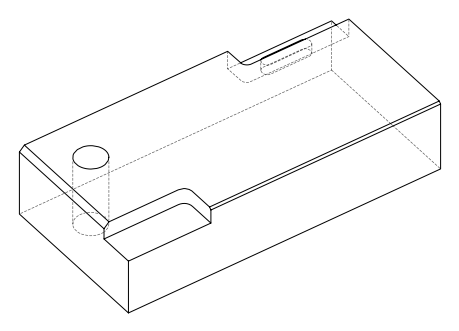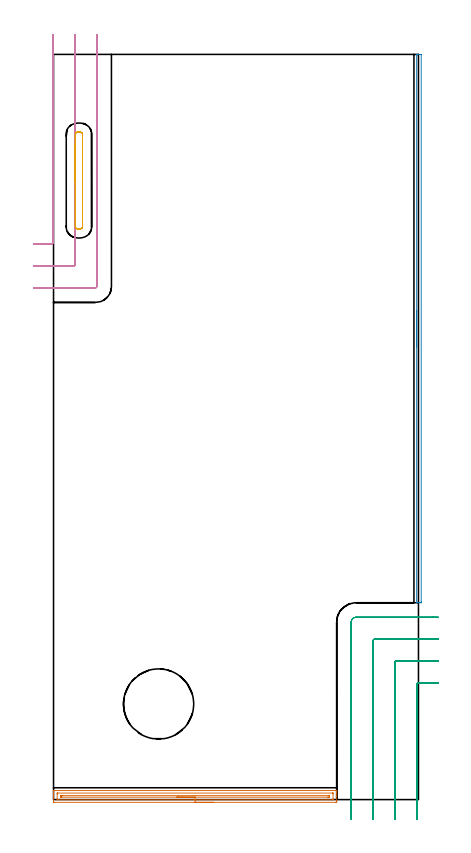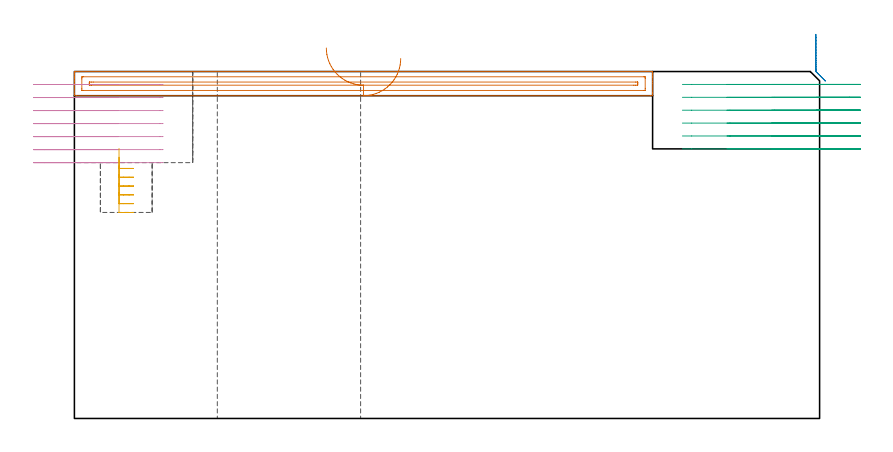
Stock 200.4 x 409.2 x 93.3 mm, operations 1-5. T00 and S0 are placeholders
(PLAN: 6 operations, 3 tool changes, 27 min)
(1 AREA_MILL | FG_CHAMFER_SURFACE | UGT0205_001 | 3.9 min | 3374 mm3)
(2 AREA_MILL_1 | FG_CHAMFER_SURFACE_1 | UGT0205_001 | 2.56 min | 950 mm3)
(3 MILL_CORNER_NOTCH_RECTANGULAR | CORNER_NOTCH_RECTANGULAR | NXT0201_012 | Follow Part, ap 4, ae 75% | 6.5 min | 100386 mm3)
(4 MILL_CORNER_NOTCH_RECTANGULAR_1 | CORNER_NOTCH_RECTANGULAR_1 | NXT0201_012 | Follow Part, ap 4, ae 75% | 6.9 min | 105723 mm3)
(5 MILL_RECTANGULAR_POCKET | POCKET_RECTANGULAR_STRAIGHT | NXT0201_013 | Follow Part, ap 2.5, ae 75% | 1.87 min | 11310 mm3)
(6 MILL_THROUGH_HOLE_FROM_SOLID_MATERIAL | STEP1HOLE | UGT0201_018 | Circular | 5.28 min | 108623 mm3)
(TOOL UGT0205_001 | Chamfer Mill 20 x 3 x 45 deg. | D20 FL50 Z2)
(TOOL NXT0201_012 | ENDMILL 16mm [2P460-1600-NA 1630] | D16 FL38 Z6)
(TOOL NXT0201_013 | ENDMILL 10mm | D10 FL30 Z4)
(TOOL UGT0201_018 | End mill 30 mm | D30 FL50 Z4)
(OP 1 AREA_MILL)
G17 G21 G94 G90
T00 M6
G54
G17 G0 G90 X87.75 Y-1.5 S1061 M3
G43 Z103.3 H0
Z96.8
G94 G1 X87.712 Z95.928 F250.
X87.598 Z95.064
X87.409 Z94.212
X87.147 Z93.38
X86.813 Z92.574
X86.41 Z91.8
X85.942 Z91.064
X85.411 Z90.372
X84.821 Z89.729
X84.178 Z89.14
X83.486 Z88.609
X82.75 Z88.14
X81.976 Z87.737
X81.17 Z87.403
X80.338 Z87.141
X79.487 Z86.952
X78.622 Z86.838
X77.75 Z86.8
X0.598
X0.026 Y-1.493 Z86.804
X0.007 Y-1.491 Z86.805
X0. Y-0.922 Z87.375
Y1.75 Z90.044
Y2.337 Z90.634
Y2.641 Z90.937
Y3.227 Z91.523
Y3.531 Z91.826
Y4.139 Z92.438
Y4.606 Z92.905
X0.007 Y4.957 Z93.248
X0.01 Y4.997 Z93.288
X0.152 Y5. Z93.3
X155.348
X155.49 Y4.997 Z93.288
X155.493 Y4.957 Z93.248
X155.5 Y4.606 Z92.905
Y4.138 Z92.437
Y3.531 Z91.826
Y2.337 Z90.634
Y1.753 Z90.047
Y-0.628 Z87.668
X155.498 Y-0.922 Z87.375
X155.493 Y-1.491 Z86.805
X155.474 Y-1.493 Z86.804
X154.902 Y-1.5 Z86.8
X77.75
Y-0.086 Z88.214
X2.327 Y-0.085 Z88.215
X2.218 Y-0.084 Z88.216
X2.01 Y-0.078 Z88.222
X2.007 Y-0.031 Z88.269
X2.001 Y0.35 Z88.65
Y3.021 Z91.321
X2.007 Y3.531 Z91.831
X2.01 Y3.572 Z91.872
X2.163 Y3.581 Z91.881
X2.273 Y3.585 Z91.885
X2.327 Y3.586 Z91.886
X153.173 Y3.585 Z91.885
X153.282 Y3.584 Z91.884
X153.49 Y3.578 Z91.878
X153.493 Y3.531 Z91.831
X153.499 Y3.15 Z91.45
X153.5 Y0.479 Z88.779
X153.493 Y-0.031 Z88.269
X153.49 Y-0.072 Z88.228
X153.337 Y-0.081 Z88.219
X153.228 Y-0.085 Z88.215
X153.173 Y-0.086 Z88.214
X77.75
Y1.328 Z89.628
X4.588 Y1.329 Z89.629
X4.166 Y1.331 Z89.631
X4.026 Y1.333 Z89.633
X4.011 Y1.335 Z89.635
X4.006 Y1.386 Z89.686
X4.002 Y1.474 Z89.774
X4. Y1.584 Z89.884
Y1.75 Z90.05
X4.002 Y1.914 Z90.214
X4.01 Y2.081 Z90.381
X4.017 Y2.165 Z90.465
X4.061 Y2.167 Z90.467
X4.166 Y2.169 Z90.469
X4.636 Y2.171 Z90.471
X5.058
X150.912
X151.334 Y2.169 Z90.469
X151.474 Y2.167 Z90.467
X151.489 Y2.165 Z90.465
X151.494 Y2.114 Z90.414
X151.498 Y2.026 Z90.326
X151.5 Y1.915 Z90.215
Y1.75 Z90.05
X151.499 Y1.586 Z89.886
X151.49 Y1.419 Z89.719
X151.483 Y1.335 Z89.635
X151.439 Y1.333 Z89.633
X151.334 Y1.331 Z89.631
X150.864 Y1.329 Z89.629
X150.442
X77.75 Y1.328 Z89.628
X76.879 Z89.667
X76.014 Z89.78
X75.162 Z89.969
X74.33 Z90.232
X73.524 Z90.565
X72.75 Z90.968
X72.014 Z91.437
X71.322 Z91.968
X70.679 Z92.557
X70.09 Z93.201
X69.559 Z93.893
X69.09 Z94.628
X68.687 Z95.402
X68.353 Z96.208
X68.091 Z97.04
X67.902 Z97.892
X67.788 Z98.757
X67.75 Z99.628
G0 Z103.3
M5
M2
(OP 2 AREA_MILL_1)
G17 G21 G94 G90
T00 M6
G54
G17 G0 G90 X199.4 Y248.65 S1061 M3
G43 Z103.3 H0
G94 G1 Y248.688 Z102.428 F250.
Y248.802 Z101.563
Y248.991 Z100.712
Y249.253 Z99.88
Y249.587 Z99.074
Y249.99 Z98.3
Y250.458 Z97.564
Y250.99 Z96.872
Y251.579 Z96.229
Y252.222 Z95.639
Y252.914 Z95.108
Y253.65 Z94.64
Y254.424 Z94.237
Y255.23 Z93.903
Y256.062 Z93.641
Y256.914 Z93.452
Y257.778 Z93.338
Y258.65 Z93.3
Y409.04
X199.402 Y409.19 Z93.288
X199.533 Y409.198 Z93.159
X199.668 Y409.2 Z93.031
X200.021 Z92.678
X200.65 Z92.045
X201.84 Z90.857
X201.891 Y409.197 Z90.805
X201.9 Y409.04 Z90.8
Y108.516
X201.897 Y108.26 Z90.803
X201.891 Y108.103 Z90.805
X201.84 Y108.1 Z90.857
X200.65 Z92.045
X200.021 Z92.678
X199.668 Z93.031
X199.533 Y108.102 Z93.159
X199.402 Y108.11 Z93.288
X199.4 Y108.26 Z93.3
Y258.65
Y259.522 Z93.338
Y260.386 Z93.452
Y261.238 Z93.641
Y262.07 Z93.903
Y262.876 Z94.237
Y263.65 Z94.64
Y264.386 Z95.108
Y265.078 Z95.639
Y265.721 Z96.229
Y266.31 Z96.872
Y266.842 Z97.564
Y267.31 Z98.3
Y267.713 Z99.074
Y268.047 Z99.88
Y268.309 Z100.712
Y268.498 Z101.563
Y268.612 Z102.428
Y268.65 Z103.3
M5
M2
(OP 3 MILL_CORNER_NOTCH_RECTANGULAR)
G17 G21 G94 G90
T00 M6
G54
G17 G0 G90 X211.4 Y64.1 S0 M3
G43 Z103.3 H1
Z89.833
G94 G1 X208.4 F250.
X200.295 F500.
G3 X199.5 Y63.305 R0.8
G1 Y-8.
Y-11. F250.
G0 Z103.3
X211.4 Y76.1
Z89.833
G1 X208.4
X188.296 F500.
G3 X187.5 Y75.305 R0.8
G1 Y-8.
Y-11. F250.
G0 Z103.3
X211.4 Y88.1
Z89.833
G1 X208.4
X176.296 F500.
G3 X175.5 Y87.304 R0.8
G1 Y-8.
Y-11. F250.
G0 Z103.3
X211.4 Y100.1
Z89.833
G1 X208.4
X166. F500.
G3 X163.5 Y97.6 R2.5
G1 Y-8.
Y-11. F250.
G0 Z103.3
X211.4 Y64.1
Z86.367
G1 X208.4
X200.295 F500.
G3 X199.5 Y63.305 R0.8
G1 Y-8.
Y-11. F250.
G0 Z103.3
X211.4 Y76.1
Z86.367
G1 X208.4
X188.296 F500.
G3 X187.5 Y75.305 R0.8
G1 Y-8.
Y-11. F250.
G0 Z103.3
X211.4 Y88.1
Z86.367
G1 X208.4
X176.296 F500.
G3 X175.5 Y87.304 R0.8
G1 Y-8.
Y-11. F250.
G0 Z103.3
X211.4 Y100.1
Z86.367
G1 X208.4
X166. F500.
G3 X163.5 Y97.6 R2.5
G1 Y-8.
Y-11. F250.
G0 Z103.3
X211.4 Y64.1
Z82.9
G1 X208.4
X200.295 F500.
G3 X199.5 Y63.305 R0.8
G1 Y-8.
Y-11. F250.
G0 Z103.3
X211.4 Y76.1
Z82.9
G1 X208.4
X188.296 F500.
G3 X187.5 Y75.305 R0.8
G1 Y-8.
Y-11. F250.
G0 Z103.3
X211.4 Y88.1
Z82.9
G1 X208.4
X176.296 F500.
G3 X175.5 Y87.304 R0.8
G1 Y-8.
Y-11. F250.
G0 Z103.3
X211.4 Y100.1
Z82.9
G1 X208.4
X166. F500.
G3 X163.5 Y97.6 R2.5
G1 Y-8.
Y-11. F250.
G0 Z103.3
X211.4 Y64.1
Z79.433
G1 X208.4
X200.295 F500.
G3 X199.5 Y63.305 R0.8
G1 Y-8.
Y-11. F250.
G0 Z103.3
X211.4 Y76.1
Z79.433
G1 X208.4
X188.296 F500.
G3 X187.5 Y75.305 R0.8
G1 Y-8.
Y-11. F250.
G0 Z103.3
X211.4 Y88.1
Z79.433
G1 X208.4
X176.296 F500.
G3 X175.5 Y87.304 R0.8
G1 Y-8.
Y-11. F250.
G0 Z103.3
X211.4 Y100.1
Z79.433
G1 X208.4
X166. F500.
G3 X163.5 Y97.6 R2.5
G1 Y-8.
Y-11. F250.
G0 Z103.3
X211.4 Y64.1
Z75.967
G1 X208.4
X200.295 F500.
G3 X199.5 Y63.305 R0.8
G1 Y-8.
Y-11. F250.
G0 Z103.3
X211.4 Y76.1
Z75.967
G1 X208.4
X188.296 F500.
G3 X187.5 Y75.305 R0.8
G1 Y-8.
Y-11. F250.
G0 Z103.3
X211.4 Y88.1
Z75.967
G1 X208.4
X176.296 F500.
G3 X175.5 Y87.304 R0.8
G1 Y-8.
Y-11. F250.
G0 Z103.3
X211.4 Y100.1
Z75.967
G1 X208.4
X166. F500.
G3 X163.5 Y97.6 R2.5
G1 Y-8.
Y-11. F250.
G0 Z103.3
X211.4 Y64.1
Z72.5
G1 X208.4
X200.295 F500.
G3 X199.5 Y63.305 R0.8
G1 Y-8.
Y-11. F250.
G0 Z103.3
X211.4 Y76.1
Z72.5
G1 X208.4
X188.296 F500.
G3 X187.5 Y75.305 R0.8
G1 Y-8.
Y-11. F250.
G0 Z103.3
X211.4 Y88.1
Z72.5
G1 X208.4
X176.296 F500.
G3 X175.5 Y87.304 R0.8
G1 Y-8.
Y-11. F250.
G0 Z103.3
X211.4 Y100.1
Z72.5
G1 X208.4
X166. F500.
G3 X163.5 Y97.6 R2.5
G1 Y-8.
Y-11. F250.
G0 Z103.3
M5
M2
(OP 4 MILL_CORNER_NOTCH_RECTANGULAR_1)
G17 G21 G94 G90
T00 M6
G54
G17 G0 G90 X-11. Y305. S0 M3
G43 Z103.3 H1
Z89.8
G94 G1 X-8. F250.
X-0.995 F500.
G3 X-0.2 Y305.795 R0.8
G1 Y417.198
Y420.198 F250.
G0 Z103.3
X-11. Y293.
Z89.8
G1 X-8.
X11.004 F500.
G3 X11.8 Y293.796 R0.8
G1 Y417.2
Y420.2 F250.
G0 Z103.3
X-11. Y281.
Z89.8
G1 X-8.
X23.004 F500.
G3 X23.8 Y281.796 R0.8
G1 Y417.2
Y420.2 F250.
G0 Z103.3
X-11. Y305.
Z86.3
G1 X-8.
X-0.995 F500.
G3 X-0.2 Y305.795 R0.8
G1 Y417.198
Y420.198 F250.
G0 Z103.3
X-11. Y293.
Z86.3
G1 X-8.
X11.004 F500.
G3 X11.8 Y293.796 R0.8
G1 Y417.2
Y420.2 F250.
G0 Z103.3
X-11. Y281.
Z86.3
G1 X-8.
X23.004 F500.
G3 X23.8 Y281.796 R0.8
G1 Y417.2
Y420.2 F250.
G0 Z103.3
X-11. Y305.
Z82.8
G1 X-8.
X-0.995 F500.
G3 X-0.2 Y305.795 R0.8
G1 Y417.198
Y420.198 F250.
G0 Z103.3
X-11. Y293.
Z82.8
G1 X-8.
X11.004 F500.
G3 X11.8 Y293.796 R0.8
G1 Y417.2
Y420.2 F250.
G0 Z103.3
X-11. Y281.
Z82.8
G1 X-8.
X23.004 F500.
G3 X23.8 Y281.796 R0.8
G1 Y417.2
Y420.2 F250.
G0 Z103.3
X-11. Y305.
Z79.3
G1 X-8.
X-0.995 F500.
G3 X-0.2 Y305.795 R0.8
G1 Y417.198
Y420.198 F250.
G0 Z103.3
X-11. Y293.
Z79.3
G1 X-8.
X11.004 F500.
G3 X11.8 Y293.796 R0.8
G1 Y417.2
Y420.2 F250.
G0 Z103.3
X-11. Y281.
Z79.3
G1 X-8.
X23.004 F500.
G3 X23.8 Y281.796 R0.8
G1 Y417.2
Y420.2 F250.
G0 Z103.3
X-11. Y305.
Z75.8
G1 X-8.
X-0.995 F500.
G3 X-0.2 Y305.795 R0.8
G1 Y417.198
Y420.198 F250.
G0 Z103.3
X-11. Y293.
Z75.8
G1 X-8.
X11.004 F500.
G3 X11.8 Y293.796 R0.8
G1 Y417.2
Y420.2 F250.
G0 Z103.3
X-11. Y281.
Z75.8
G1 X-8.
X23.004 F500.
G3 X23.8 Y281.796 R0.8
G1 Y417.2
Y420.2 F250.
G0 Z103.3
X-11. Y305.
Z72.3
G1 X-8.
X-0.995 F500.
G3 X-0.2 Y305.795 R0.8
G1 Y417.198
Y420.198 F250.
G0 Z103.3
X-11. Y293.
Z72.3
G1 X-8.
X11.004 F500.
G3 X11.8 Y293.796 R0.8
G1 Y417.2
Y420.2 F250.
G0 Z103.3
X-11. Y281.
Z72.3
G1 X-8.
X23.004 F500.
G3 X23.8 Y281.796 R0.8
G1 Y417.2
Y420.2 F250.
G0 Z103.3
X-11. Y305.
Z68.8
G1 X-8.
X-0.995 F500.
G3 X-0.2 Y305.795 R0.8
G1 Y417.198
Y420.198 F250.
G0 Z103.3
X-11. Y293.
Z68.8
G1 X-8.
X11.004 F500.
G3 X11.8 Y293.796 R0.8
G1 Y417.2
Y420.2 F250.
G0 Z103.3
X-11. Y281.
Z68.8
G1 X-8.
X23.004 F500.
G3 X23.8 Y281.796 R0.8
G1 Y417.2
Y420.2 F250.
G0 Z103.3
M5
M2
(OP 5 MILL_RECTANGULAR_POCKET)
G17 G21 G94 G90
T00 M6
G54
G17 G0 G90 X12. Y359.986 S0 M3
G43 Z103.3 H0
Z72.612
G94 G1 Y339.95 Z67.244 F250.
Y314.6 F500.
G3 X13.2 Y313.4 R1.2
G1 X14.7
G3 X15.9 Y314.6 R1.2
G1 Y365.3
G3 X14.7 Y366.5 R1.2
G1 X13.2
G3 X12. Y365.3 R1.2
G1 Y339.95
Y338.95
G0 Y359.986 Z70.244
G1 Y339.95 Z64.875 F250.
Y314.6 F500.
G3 X13.2 Y313.4 R1.2
G1 X14.7
G3 X15.9 Y314.6 R1.2
G1 Y365.3
G3 X14.7 Y366.5 R1.2
G1 X13.2
G3 X12. Y365.3 R1.2
G1 Y339.95
Y338.95
G0 Y359.986 Z67.875
G1 Y339.95 Z62.506 F250.
Y314.6 F500.
G3 X13.2 Y313.4 R1.2
G1 X14.7
G3 X15.9 Y314.6 R1.2
G1 Y365.3
G3 X14.7 Y366.5 R1.2
G1 X13.2
G3 X12. Y365.3 R1.2
G1 Y339.95
Y338.95
G0 Y359.986 Z65.506
G1 Y339.95 Z60.137 F250.
Y314.6 F500.
G3 X13.2 Y313.4 R1.2
G1 X14.7
G3 X15.9 Y314.6 R1.2
G1 Y365.3
G3 X14.7 Y366.5 R1.2
G1 X13.2
G3 X12. Y365.3 R1.2
G1 Y339.95
Y338.95
G0 Y359.986 Z63.137
G1 Y339.95 Z57.769 F250.
Y314.6 F500.
G3 X13.2 Y313.4 R1.2
G1 X14.7
G3 X15.9 Y314.6 R1.2
G1 Y365.3
G3 X14.7 Y366.5 R1.2
G1 X13.2
G3 X12. Y365.3 R1.2
G1 Y339.95
Y338.95
G0 Y359.986 Z60.769
G1 Y339.95 Z55.4 F250.
Y314.6 F500.
G3 X13.2 Y313.4 R1.2
G1 X14.7
G3 X15.9 Y314.6 R1.2
G1 Y365.3
G3 X14.7 Y366.5 R1.2
G1 X13.2
G3 X12. Y365.3 R1.2
G1 Y339.95
Y338.95
G0 Z103.3
M5
M2
